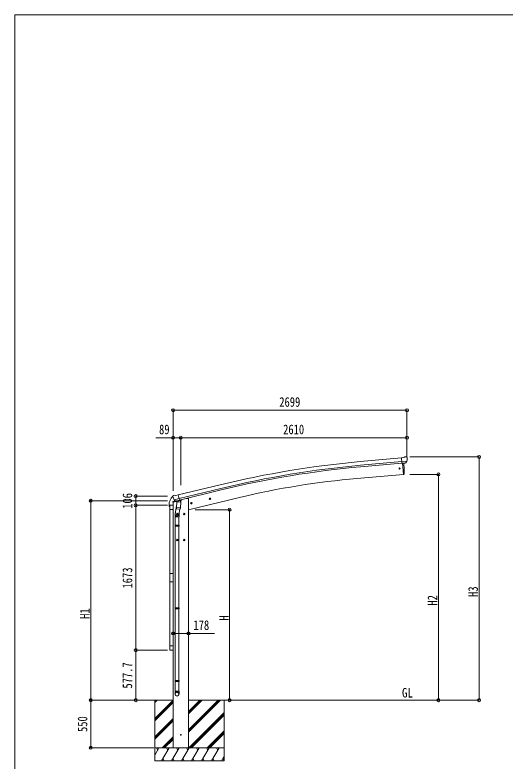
# Model space of a CAD drawing. Units: millimetres at full size. Extents: x -9783 to 9892, y -6828 to 6752.
# Drawn here: x -9783 to -4127, y -1867 to 6752 of the extents above; entities that cross this region are included whole.
import ezdxf
from ezdxf.enums import TextEntityAlignment as Align

# ---------------------------------------------------------------- set-up
doc = ezdxf.new("R2010")
doc.units = ezdxf.units.MM
doc.header["$LTSCALE"] = 35
doc.header["$PDMODE"] = 32
doc.header["$PDSIZE"] = 35
for name, color, linetype, lineweight in [('0-0_0', 7, 'Continuous', 9), ('0-1_本体', 4, 'Continuous', 9), ('0-2_部品', 7, 'Continuous', 9), ('0-A_寸法', 6, 'Continuous', 9), ('1-1_GLASS', 4, 'Continuous', 9), ('1-2_GLASS_SEAL', 7, 'Continuous', 9), ('1-A', 6, 'Continuous', 9), ('F-0_240', 7, 'Continuous', 9)]:
    doc.layers.add(name, color=color, linetype=linetype, lineweight=lineweight)
doc.styles.add('ＭＳ ゴシック', font='')
doc.styles.get('ＭＳ ゴシック').set_extended_font_data('MS Gothic')

msp = doc.modelspace()

# ---------------------------------------------------------------- linework, layer by layer
at = {"layer": '0-0_0'}
for p, q in [((-8554.74, -1163.53), (-7957.85, -1163.53)), ((-8168.85, -1190.86), (-8141.47, -1163.48)), ((-8168.85, -1176.72), (-8155.61, -1163.48)), ((-8168.85, -1163.53), (-8168.85, -1863.48)), ((-8168.85, -1374.71), (-7957.85, -1163.71)), ((-8168.85, -1388.85), (-7957.85, -1177.85)), ((-8168.85, -1402.99), (-7957.85, -1192)), ((-7779.85, -1534.49), (-7408.84, -1163.48)), ((-7779.85, -1506.21), (-7437.12, -1163.48)), ((-7779.85, -1520.35), (-7422.98, -1163.48)), ((-7779.85, -1322.36), (-7620.97, -1163.48)), ((-7779.85, -1308.22), (-7635.11, -1163.48)), ((-7779.85, -1294.08), (-7649.25, -1163.48)), ((-7779.85, -1163.53), (-5193.4, -1163.53)), ((-7368.85, -1163.48), (-7368.85, -1863.48)), ((-8168.85, -1586.84), (-7957.85, -1375.84)), ((-7774.99, -1713.48), (-7368.85, -1307.34)), ((-7760.85, -1713.48), (-7368.85, -1321.49)), ((-7746.71, -1713.48), (-7368.85, -1335.63)), ((-8168.85, -1600.98), (-7957.85, -1389.98)), ((-8168.85, -1615.13), (-7957.85, -1404.13)), ((-7562.86, -1713.48), (-7368.85, -1519.47)), ((-7548.72, -1713.48), (-7368.85, -1533.62)), ((-7534.58, -1713.48), (-7368.85, -1547.76)), ((-8083.36, -1713.48), (-7957.85, -1587.97)), ((-8069.22, -1713.48), (-7957.85, -1602.12)), ((-8055.08, -1713.48), (-7957.85, -1616.26)), ((-7368.85, -1713.48), (-8168.85, -1713.48)), ((-8168.85, -1797.31), (-8120.45, -1713.48)), ((-8135.45, -1739.46), (-8150.45, -1713.48)), ((-8091.59, -1863.48), (-8004.98, -1713.48)), ((-8019.98, -1739.46), (-8034.99, -1713.48)), ((-7976.12, -1863.48), (-7889.51, -1713.48)), ((-7779.85, -1713.48), (-7957.85, -1713.48)), ((-7904.51, -1739.46), (-7919.52, -1713.48)), ((-7860.65, -1863.48), (-7774.04, -1713.48)), ((-7789.04, -1739.46), (-7804.05, -1713.48)), ((-7745.18, -1863.48), (-7658.57, -1713.48)), ((-7673.57, -1739.46), (-7688.57, -1713.48)), ((-7629.71, -1863.48), (-7543.1, -1713.48)), ((-7573.1, -1713.48), (-7558.1, -1739.46)), ((-7514.24, -1863.48), (-7427.63, -1713.48)), ((-7442.63, -1739.46), (-7457.63, -1713.48)), ((-8168.85, -1863.48), (-7368.85, -1863.48)), ((-8076.59, -1837.5), (-8061.59, -1863.48)), ((-7961.12, -1837.5), (-7946.12, -1863.48)), ((-7845.65, -1837.5), (-7830.65, -1863.48)), ((-7730.18, -1837.5), (-7715.18, -1863.48)), ((-7614.71, -1837.5), (-7599.71, -1863.48)), ((-7499.24, -1837.5), (-7484.24, -1863.48)), ((-7398.77, -1863.48), (-7368.85, -1811.67)), ((-7383.77, -1837.5), (-7368.85, -1863.33))]:
    msp.add_line(p, q, dxfattribs=at)
msp.add_circle((-7868.85, -1563.48), 5, dxfattribs=at)
at = {"layer": '0-1_本体'}
for p, q in [((-5321.54, 1635.48), (-5799.06, 1592.28)), ((-5317.78, 1592.48), (-5795.17, 1549.29)), ((-5316.31, 1575.71), (-5793.65, 1532.52)), ((-5309.08, 1573.32), (-5297.83, 1444.72)), ((-5297.83, 1444.72), (-5835.77, 1397.66)), ((-7898.38, 1206.66), (-7415.51, 1324.15)), ((-7888.31, 1164.7), (-7405.3, 1282.17)), ((-7884.37, 1148.32), (-7401.32, 1265.81)), ((-7957.85, -1713.48), (-7957.85, 1123.08)), ((-7855.86, 1154.03), (-7803.85, 1166.52)), ((-7779.85, 1166.52), (-7803.85, 1166.52)), ((-7779.85, 1166.52), (-7779.85, -1713.48)), ((-7191.77, 1177.7), (-7779.82, 1036.53))]:
    msp.add_line(p, q, dxfattribs=at)
at = {"layer": '0-1_本体', "color": 6}
msp.add_line((-7779.85, -393.09), (-7957.85, -393.09), dxfattribs=at)
at = {"layer": '0-1_本体'}
for centre, radius, start, end in [((-4802.93, -9417.73), 11054.98, 95.16866, 103.66973), ((-4802.93, -9417.73), 11011.82, 95.16974, 103.66973), ((-4802.93, -9417.73), 10994.98, 95.16974, 103.66973), ((-5036.76, -7817.99), 9250.23, 94.95525, 103.47191)]:
    msp.add_arc(centre, radius, start, end, dxfattribs=at)
at = {"layer": '0-2_部品'}
for p, q in [((-5295.14, 1639.7), (-5321.71, 1637.37)), ((-5295.14, 1639.7), (-5283.42, 1646.46)), ((-5268.52, 1648.05), (-5282.18, 1646.85)), ((-5259.38, 1642.3), (-5264.87, 1646.9)), ((-5258.32, 1640.26), (-5258.2, 1638.91)), ((-5316.05, 1572.71), (-5321.71, 1637.37)), ((-5258.85, 1597.41), (-5317.76, 1592.25)), ((-5306.09, 1573.58), (-5316.05, 1572.71)), ((-5298.03, 1447), (-5309.08, 1573.32)), ((-5272.48, 1576.52), (-5280.19, 1575.85)), ((-5270.1, 1577.92), (-5259.16, 1596.86)), ((-5297.78, 1444.22), (-5298.03, 1447)), ((-5295.17, 1444.61), (-5297.78, 1444.22)), ((-7924.78, 1202.4), (-7898.85, 1208.63)), ((-7960.41, 1122.46), (-7917.39, 1132.79)), ((-7960.41, 1129.35), (-7960.41, 1122.46)), ((-7959.84, 1191.09), (-7959.56, 1189.94)), ((-7955.62, 1199.66), (-7959.48, 1193.37)), ((-7931.96, 1138.55), (-7958.11, 1132.27)), ((-7952.53, 1201.91), (-7939.34, 1205.08)), ((-7945.79, 1150.78), (-7888.28, 1164.59)), ((-7928.93, 1135.87), (-7945.31, 1150.36)), ((-7924.78, 1202.4), (-7938.04, 1205.1)), ((-7926.23, 1135.3), (-7918.71, 1137.11)), ((-7925.39, 1135.41), (-7923.86, 1135.78)), ((-7923.86, 1135.78), (-7887.16, 1144.59)), ((-7922.02, 1135.55), (-7922.07, 1134.81)), ((-7921.32, 1133.77), (-7895.5, 1127.33)), ((-7914.4, 1128.42), (-7919.07, 1061.58)), ((-7868.71, 1125.23), (-7914.4, 1128.42)), ((-7912.62, 1131.6), (-7912.85, 1128.31)), ((-7893.11, 1142.76), (-7894.13, 1128.16)), ((-7887.16, 1144.59), (-7885.63, 1144.96)), ((-7884.07, 1147.06), (-7883.13, 1146.99)), ((-7883.13, 1146.99), (-7869.81, 1131.68)), ((-7878.83, 1142.05), (-7859.69, 1146.64)), ((-7873.38, 1058.39), (-7868.71, 1125.23)), ((-7869.81, 1131.68), (-7870.26, 1125.33)), ((-7855.86, 1155.25), (-7855.86, 1151.5)), ((-7744.22, 1101.53), (-7748.89, 1120.98)), ((-7542.35, 1160.28), (-7522.9, 1164.95)), ((-7537.79, 1168.06), (-7539.92, 1160.87)), ((-7530.49, 1169.81), (-7537.79, 1168.06)), ((-7530.29, 1152.89), (-7534.96, 1172.34)), ((-7525.32, 1164.37), (-7530.49, 1169.81)), ((-7527.46, 1157.17), (-7525.32, 1164.37)), ((-7917.34, 1086.35), (-7933.25, 990.18)), ((-7919.93, 1049.12), (-7919.06, 1061.58)), ((-7919.54, 1047.76), (-7919.54, 1047.76)), ((-7873.38, 1058.39), (-7919.07, 1061.58)), ((-7918.09, 1046.98), (-7876.39, 1044.06)), ((-7881.82, 1044.44), (-7892.55, 980.86)), ((-7873.4, 1058.39), (-7874.29, 1045.69)), ((-7756.28, 1108.92), (-7736.83, 1113.59)), ((-7751.72, 1116.7), (-7753.85, 1109.5)), ((-7744.42, 1118.45), (-7751.72, 1116.7)), ((-7739.26, 1113.01), (-7744.42, 1118.45)), ((-7741.39, 1105.81), (-7739.26, 1113.01)), ((-7935.4, 953.02), (-7935.4, 987.37)), ((-7889.4, 953.02), (-7935.4, 953.02)), ((-7933.4, 953.02), (-7933.4, 859.02)), ((-7898.85, 986.28), (-7918.85, 986.28)), ((-7908.85, 993.78), (-7915.35, 990.03)), ((-7915.35, 990.03), (-7915.35, 982.52)), ((-7915.35, 982.52), (-7908.85, 978.77)), ((-7908.85, 976.28), (-7908.85, 996.28)), ((-7902.35, 990.03), (-7908.85, 993.78)), ((-7891.4, 953.02), (-7891.4, 859.02)), ((-7889.4, 987.67), (-7889.4, 953.02)), ((-7818.85, 986.28), (-7838.85, 986.28)), ((-7828.85, 993.78), (-7835.35, 990.03)), ((-7835.35, 990.03), (-7835.35, 982.52)), ((-7835.35, 982.52), (-7828.85, 978.77)), ((-7828.85, 976.28), (-7828.85, 996.28)), ((-7822.35, 990.03), (-7828.85, 993.78)), ((-7935.4, 857.02), (-7934.4, 859.02)), ((-7889.4, 857.02), (-7935.4, 857.02)), ((-7889.4, 849.02), (-7935.4, 849.02)), ((-7890.4, 859.02), (-7934.4, 859.02)), ((-7890.4, 847.02), (-7934.4, 847.02)), ((-7933.4, 847.02), (-7933.4, -97.17)), ((-7891.4, 847.02), (-7891.4, -97.17)), ((-7889.4, 857.02), (-7890.4, 859.02)), ((-7889.4, 849.02), (-7890.4, 847.02)), ((-7889.4, 857.02), (-7889.4, 849.02)), ((-7908.85, 693.78), (-7915.35, 690.03)), ((-7915.35, 690.03), (-7915.35, 682.52)), ((-7908.85, 676.28), (-7908.85, 696.28)), ((-7902.35, 690.03), (-7908.85, 693.78)), ((-7828.85, 693.78), (-7835.35, 690.03)), ((-7835.35, 690.03), (-7835.35, 682.52)), ((-7828.85, 676.28), (-7828.85, 696.28)), ((-7822.35, 690.03), (-7828.85, 693.78)), ((-7898.85, 686.28), (-7918.85, 686.28)), ((-7915.35, 682.52), (-7908.85, 678.77)), ((-7818.85, 686.28), (-7838.85, 686.28)), ((-7835.35, 682.52), (-7828.85, 678.77)), ((-7935.4, -99.17), (-7934.4, -97.17)), ((-7889.4, -99.17), (-7935.4, -99.17)), ((-7889.4, -107.17), (-7935.4, -107.17)), ((-7890.4, -97.17), (-7934.4, -97.17)), ((-7890.4, -109.17), (-7934.4, -109.17)), ((-7933.4, -109.17), (-7933.4, -937.36)), ((-7891.4, -109.17), (-7891.4, -937.36)), ((-7889.4, -99.17), (-7890.4, -97.17)), ((-7889.4, -107.17), (-7890.4, -109.17)), ((-7889.4, -99.17), (-7889.4, -107.17)), ((-7935.4, -939.36), (-7934.4, -937.36)), ((-7889.4, -939.36), (-7935.4, -939.36)), ((-7889.4, -947.36), (-7935.4, -947.36)), ((-7890.4, -937.36), (-7934.4, -937.36)), ((-7889.4, -939.36), (-7890.4, -937.36)), ((-7889.4, -947.36), (-7890.4, -949.36)), ((-7889.4, -939.36), (-7889.4, -947.36)), ((-7890.4, -949.36), (-7934.4, -949.36)), ((-7933.4, -949.36), (-7933.4, -1059.36)), ((-7891.4, -949.36), (-7891.4, -1059.36)), ((-7935.4, -1093.5), (-7935.4, -1059.36)), ((-7889.4, -1059.36), (-7935.4, -1059.36)), ((-7889.4, -1093.5), (-7889.4, -1059.36))]:
    msp.add_line(p, q, dxfattribs=at)
for points in [[(-5306.09, 1573.58), (-5305.82, 1573.52), (-5280.44, 1575.74), (-5280.19, 1575.85)], [(-5292.63, 1447.45), (-5291.79, 1473.08), (-5291.59, 1499.57), (-5292.07, 1526.06), (-5293.21, 1552.53), (-5294.71, 1574.49)], [(-5258.77, 1598.04), (-5259.06, 1597.05), (-5259.16, 1596.86)], [(-7893.42, 1143.18), (-7883.7, 1145.51), (-7898.85, 1208.63)], [(-7946.06, 1151.36), (-7945.47, 1150.51), (-7945.31, 1150.36)], [(-7893.42, 1143.18), (-7893.66, 1143.03), (-7918.43, 1137.08), (-7918.71, 1137.11)], [(-7539.92, 1160.87), (-7534.75, 1155.42), (-7527.46, 1157.17)], [(-7753.85, 1109.5), (-7748.69, 1104.06), (-7741.39, 1105.81)], [(-7908.85, 978.77), (-7902.35, 982.52), (-7902.35, 990.03)], [(-7828.85, 978.77), (-7822.35, 982.52), (-7822.35, 990.03)], [(-7935.4, 857.02), (-7935.4, 849.02), (-7934.4, 847.02)], [(-7908.85, 678.77), (-7902.35, 682.52), (-7902.35, 690.03)], [(-7828.85, 678.77), (-7822.35, 682.52), (-7822.35, 690.03)], [(-7935.4, -99.17), (-7935.4, -107.17), (-7934.4, -109.17)], [(-7935.4, -939.36), (-7935.4, -947.36), (-7934.4, -949.36)]]:
    msp.add_lwpolyline(points, dxfattribs=at)
for centre, radius in [((-5343.85, 1511.87), 6.5), ((-7532.62, 1162.62), 8.5), ((-7532.62, 1162.62), 7.7), ((-7532.62, 1162.62), 6.5), ((-7746.56, 1111.26), 8.5), ((-7746.56, 1111.26), 7.7), ((-7746.56, 1111.26), 6.5), ((-7908.85, 986.28), 8.5), ((-7908.85, 986.28), 7.7), ((-7908.85, 986.28), 6.5), ((-7828.85, 986.28), 8.5), ((-7828.85, 986.28), 7.7), ((-7828.85, 986.28), 6.5), ((-7908.85, 686.28), 8.5), ((-7908.85, 686.28), 7.7), ((-7908.85, 686.28), 6.5), ((-7828.85, 686.28), 8.5), ((-7828.85, 686.28), 7.7), ((-7828.85, 686.28), 6.5)]:
    msp.add_circle(centre, radius, dxfattribs=at)
at = {"layer": '0-2_部品', "color": 4}
msp.add_circle((-7868.85, -1563.48), 4.5, dxfattribs=at)
at = {"layer": '0-2_部品'}
for centre, radius, start, end in [((-5281.92, 1643.87), 3, 95, 120), ((-5268.08, 1643.07), 5, 50.00648, 94.99352), ((-5459.83, 1621.27), 202.4, 353.4085, 5), ((-5295.62, 1447.58), 3, 278.50322, 357.46219), ((-7957.41, 1129.35), 3, 103.5, 180), ((-7762.76, 1237.19), 202.4, 193.5, 205.09125), ((-7951.36, 1197.05), 5, 103.5, 148.5), ((-7938.64, 1202.16), 3, 78.5, 103.5), ((-7925.51, 1135.9), 0.5, 248.23754, 283.5), ((-7922.52, 1135.58), 0.5, 356, 103.5), ((-7921.08, 1134.74), 1, 176, 256), ((-7895.15, 1128.3), 1.03, 250.03897, 351.96569), ((-7892.51, 1142.68), 0.604, 100.59842, 172.20595), ((-7885.74, 1145.44), 0.5, 283.5, 318.76246), ((-7860.86, 1151.5), 5, 283.5, 0), ((-7917.99, 1048.95), 1.95, 175.04017, 217.47766), ((-7917.95, 1048.98), 2, 217.40962, 266), ((-7876.25, 1046.06), 2, 266, 349.46843), ((-7905.4, 987.37), 30, 177.45142, 180)]:
    msp.add_arc(centre, radius, start, end, dxfattribs=at)
for centre, major_axis, ratio, start_param, end_param in [((-5254, 1644.3), (-15.35, 3.44), 0.101033, 5.9751426, 5.9753737), ((-5261.32, 1640), (2.71, -1.31), 0.997474, 0.5366567, 1.3225652), ((-5272.75, 1579.52), (1.62, -2.54), 0.997631, 5.8041905, 5.8929484), ((-5272.82, 1579.63), (-3.5, 2.17), 0.650902, 2.1145521, 2.1873627), ((-5272.7, 1579.43), (1.62, -2.54), 0.997631, 5.965759, 6.7621801), ((-7956.92, 1191.8), (-1.57, -2.57), 0.99628, 4.712389, 5.4996506), ((-7926.95, 1138.13), (-0.73, -2.92), 0.997631, 5.8041905, 6.6006116), ((-7926.89, 1138.35), (2.63, 3.16), 0.650902, 4.0958226, 4.1686332), ((-7926.92, 1138.23), (-0.73, -2.92), 0.997631, 0.3902369, 0.4789948), ((-7912.4, 987.67), (23, 0), 0.996195, 2.5560258, 6.5663028), ((-7912.4, 987.67), (21, 0), 0.996195, 2.9349147, 5.9512394), ((-7912.4, -1091.76), (-23, 0), 0.996195, 3.1415927, 6.2831853), ((-7912.4, -1093.5), (-23, 0), 0.996195, 3.1415927, 6.2831853), ((-7912.4, -1093.5), (0, -23.43), 0.981806, 4.712389, 7.8539816)]:
    msp.add_ellipse(centre, major_axis=major_axis, ratio=ratio, start_param=start_param, end_param=end_param, dxfattribs=at)
msp.add_ellipse((-7912.4, -1093.5), major_axis=(21, 0), ratio=0.996195, dxfattribs=at)
at = {"layer": '0-A_寸法'}
for p, q in [((-7957.85, 2184.88), (-5258.85, 2184.88)), ((-7957.85, 2184.88), (-7957.85, 1868.26)), ((-5258.85, 2184.88), (-5258.85, 1868.26)), ((-7957.85, 1868.26), (-8157.85, 1868.26)), ((-7957.85, 1868.26), (-7957.85, 1256.03)), ((-7957.85, 1868.26), (-7868.85, 1868.26)), ((-7868.85, 1868.26), (-5258.85, 1868.26)), ((-7868.85, 1868.26), (-7868.85, 1320.4)), ((-5258.85, 1868.26), (-5258.85, 1639.25)), ((-4425.95, 1646.02), (-5223.79, 1646.02)), ((-4425.95, -1163.48), (-4425.95, 1646.02)), ((-4894.96, 1444.72), (-5223.79, 1444.72)), ((-4894.96, 1444.72), (-4894.96, -1163.48)), ((-8907.43, 1139.52), (-8021.16, 1139.52)), ((-8907.43, -1163.48), (-8907.43, 1139.52)), ((-7306.06, 1036.52), (-7703.17, 1036.52)), ((-7306.06, -1163.48), (-7306.06, 1036.52)), ((-7779.85, -393.09), (-7479.85, -393.09)), ((-8907.43, -1163.48), (-8179.31, -1163.48)), ((-8907.43, -1713.48), (-8907.43, -1163.48)), ((-4894.96, -1163.48), (-5223.79, -1163.48)), ((-4425.95, -1163.48), (-4894.96, -1163.48)), ((-8907.43, -1713.48), (-8179.31, -1713.48))]:
    msp.add_line(p, q, dxfattribs=at)
for p in [(-7957.85, 2184.88), (-5258.85, 2184.88), (-7957.85, 1868.26), (-7868.85, 1868.26), (-5258.85, 1868.26), (-4425.95, 1646.02), (-4894.96, 1444.72), (-8907.43, 1139.52), (-7306.06, 1036.52), (-7957.85, -393.09), (-7779.85, -393.09), (-8907.43, -1163.48), (-7306.06, -1163.48), (-4894.96, -1163.48), (-4425.95, -1163.48), (-8907.43, -1713.48)]:
    msp.add_point(p, dxfattribs=at)
at = {"layer": '1-1_GLASS'}
for p, q in [((-7995.85, 1038.74), (-7995.85, 299.73)), ((-7957.85, 1038.74), (-7957.85, 299.73)), ((-7995.85, 201.73), (-7995.85, -537.26)), ((-7957.85, -537.26), (-7957.85, 201.73))]:
    msp.add_line(p, q, dxfattribs=at)
at = {"layer": '1-2_GLASS_SEAL'}
for p, q in [((-8004.36, 1087.22), (-8004.36, 1075.47)), ((-8003.86, 1074.97), (-7997.59, 1074.97)), ((-7997.09, 1082.23), (-7997.09, 1075.47)), ((-7996.85, 1038.74), (-7996.85, 1082.44)), ((-7956.85, 1038.74), (-7996.85, 1038.74)), ((-7991.35, 1087.94), (-7962.35, 1087.94)), ((-7991.09, 1088.23), (-7957.85, 1088.23)), ((-7956.85, 1082.44), (-7956.85, 1038.74)), ((-7996.85, -537.26), (-7996.85, -580.96)), ((-7956.85, -537.26), (-7996.85, -537.26)), ((-7991.35, -586.46), (-7962.35, -586.46)), ((-7956.85, -580.96), (-7956.85, -537.26))]:
    msp.add_line(p, q, dxfattribs=at)
msp.add_lwpolyline([(-7996.85, 299.73), (-7956.85, 299.73), (-7956.85, 201.73), (-7996.85, 201.73)], close=True, dxfattribs=at)
for centre, radius, start, end in [((-7852.1, 1087.22), 152.26, 135.14293, 180), ((-7955.61, 1189.25), 6.95, 110.13068, 129.45641), ((-8003.86, 1075.47), 0.5, 180, 270), ((-7997.59, 1075.47), 0.5, 270, 0), ((-7991.09, 1082.23), 6, 90, 180), ((-7991.35, 1082.44), 5.5, 90, 180), ((-7962.35, 1082.44), 5.5, 0, 90), ((-7991.35, -580.96), 5.5, 180, 270), ((-7962.35, -580.96), 5.5, 270, 0)]:
    msp.add_arc(centre, radius, start, end, dxfattribs=at)
at = {"layer": '1-A'}
for p, q in [((-8389.32, 1193.14), (-8021.16, 1193.14)), ((-8389.32, 1193.14), (-8389.32, 1087.14)), ((-8389.32, 1087.14), (-8021.16, 1087.14)), ((-8389.32, 1087.14), (-8389.32, -585.86)), ((-8389.32, -585.86), (-8021.16, -585.86)), ((-8389.32, -1163.53), (-8389.32, -585.86)), ((-8389.32, -1163.53), (-8021.16, -1163.53))]:
    msp.add_line(p, q, dxfattribs=at)
for p in [(-8389.32, 1193.14), (-8389.32, 1087.14), (-8389.32, -585.86), (-8389.32, -1163.53)]:
    msp.add_point(p, dxfattribs=at)
at = {"layer": 'F-0_240', "color": 5}
for q in [(-9783.03, -6828.1), (9396.97, 6751.9)]:
    msp.add_line((-9783.03, 6751.9), q, dxfattribs=at)

# ---------------------------------------------------------------- texts
at = {"layer": '0-0_0', "style": 'ＭＳ ゴシック', "width": 0.85}
msp.add_text('GL', height=110, dxfattribs=at).set_placement((-5316.55, -1165.92), align=Align.BOTTOM_LEFT)
at = {"layer": '0-A_寸法', "color": 7, "style": 'ＭＳ ゴシック', "width": 0.8}
for s, p in [('2699', (-6732.35, 2191.88)), ('89', (-8119.85, 1875.26)), ('2610', (-6687.85, 1875.26)), ('178', (-7722.85, -386.09))]:
    msp.add_text(s, height=111.4, dxfattribs=at).set_placement(p, align=Align.BOTTOM_LEFT)
for s, p in [('H3', (-4406.95, 29.27)), ('H2', (-4875.96, -71.38)), ('H1', (-8888.43, -223.98)), ('H', (-7281.06, -244.48)), ('550', (-8914.43, -1531.48))]:
    msp.add_text(s, height=111.4, rotation=90, dxfattribs=at).set_placement(p, align=Align.BOTTOM_LEFT)
at = {"layer": '1-A', "color": 7, "style": 'ＭＳ ゴシック', "width": 0.8}
for s, p in [('106', (-8396.32, 1047.14)), ('1673', (-8396.32, 126.64)), ('577.7', (-8396.32, -1029.7))]:
    msp.add_text(s, height=111.4, rotation=90, dxfattribs=at).set_placement(p, align=Align.BOTTOM_LEFT)

doc.saveas('drawing.dxf')
